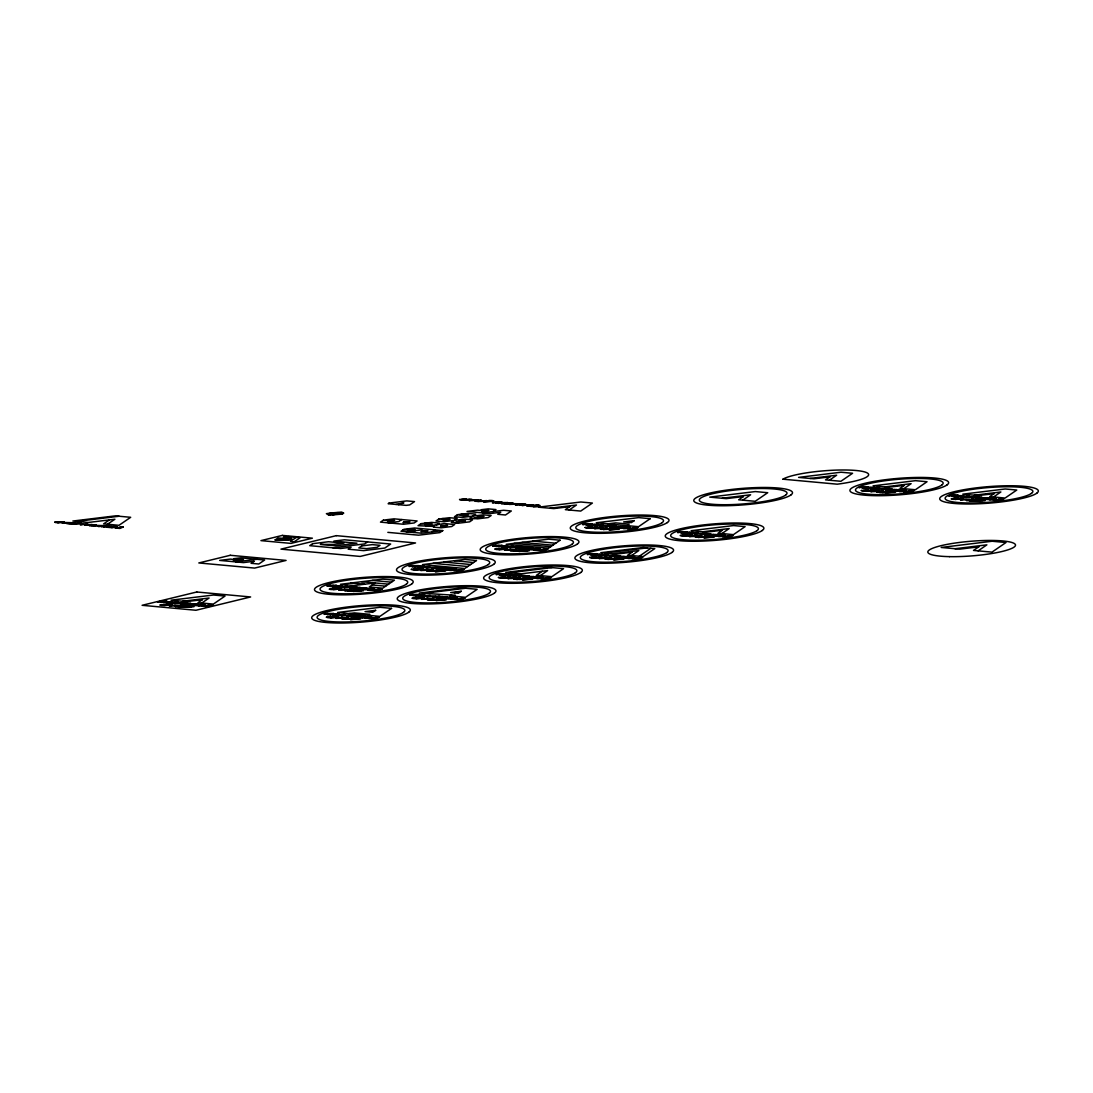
<?xml version="1.0" encoding="UTF-8"?>
<svg xmlns="http://www.w3.org/2000/svg" width="1093" height="1093" viewBox="0 0 1093 1093"><rect width="100%" height="100%" fill="white"/><g stroke="black" fill="none" stroke-linecap="round" stroke-linejoin="round"><path stroke-width="1.5" d="M109.437 519.885L103.603 523.889L119 525.309L130.668 517.303L115.271 515.882L72.835 521.047L88.219 522.468L114.902 519.243L107.456 524.244M288.128 540.01L275.122 539.942L278.046 537.934L283.811 538.466L280.436 539.3M278.975 540.297L284.276 539.655L291.968 540.352L290.519 541.363L294.359 541.718L300.192 537.715L288.648 536.649L283.347 537.291L291.039 538.002L289.577 538.999L293.43 539.355L296.353 537.36M201.809 603.022L209.105 598.021L182.572 601.259M395.844 504.419L403.891 502.889L398.412 504.665M383.411 520.131L380.487 522.126L403.563 524.257L414.179 522.96L417.089 520.965L394.013 518.833L383.411 520.131L391.103 520.828L387.564 521.265L390.133 521.498L394.641 520.405L386.936 519.694M367.576 541.909L364.652 543.918L332.832 547.798M401.705 519.544L398.795 521.539L388.179 522.837M436.353 525.105L439.277 523.096L431.585 522.386L420.969 523.684L418.059 525.678L434.413 526.43L433.443 527.099L441.135 527.81L451.751 526.512L454.661 524.517L444.4 523.574L425.751 526.389M413.837 532.482L414.807 531.813L411.269 532.25M422.24 528.711L420.286 530.05L406.145 531.772M438.894 518.997L435.97 521.006L443.662 521.716L464.88 519.12L472.572 519.831L469.662 521.839L459.046 523.123L451.354 522.427L457.188 518.424L449.496 517.713L438.894 518.997L446.586 519.708L443.048 520.145L445.616 520.377L450.125 519.284L442.433 518.574M432.145 531.895L435.055 529.9M457.434 514.694L454.51 516.702L462.202 517.413L483.434 514.83L491.126 515.527L488.202 517.535L477.6 518.833L469.908 518.123L475.742 514.12L468.036 513.409L457.434 514.694L464.156 516.074L468.665 514.981L460.973 514.27M442.747 530.611L421.529 533.193L401.022 531.294L403.932 529.299L414.548 528.001L442.747 530.611L439.837 532.605L418.619 535.187L387.837 532.359M493.025 511.565L495.935 509.57L488.243 508.86L481.18 509.721L488.872 510.431L484.363 511.524L481.794 511.292L485.333 510.855L477.641 510.158L467.025 511.442L490.101 513.573L500.717 512.275L497.793 514.284L505.485 514.994L511.319 510.991L503.627 510.281L482.409 512.863M368.341 615.318L369.803 614.321L354.419 612.9L349.118 613.542M569.18 510.007L576.476 505.007L549.957 508.231M451.573 594.906L450.111 595.904L465.495 597.324L477.163 589.318L461.779 587.897L419.343 593.062L455.412 595.261L453.964 596.259M454.483 592.898L455.945 591.9M542.333 571.243L536.499 575.246L551.883 576.667L563.551 568.661L548.167 567.24L505.731 572.404L521.115 573.825L547.634 570.601L540.338 575.601M626.999 525.624L629.185 524.121L615.728 522.878L607.763 523.848M631.563 555.545L638.859 550.544L612.326 553.768M639.255 556.255L650.922 548.249M742.789 500.17L750.618 494.787L722.131 498.258M721.913 533.562L729.195 528.561L702.676 531.785M829.355 480.223L836.651 475.223L810.132 478.447M903.843 488.68L911.125 483.68L884.606 486.918M993.564 496.987L1000.86 491.987L974.328 495.211M978.126 550.858L986.883 544.847L955.05 548.727M329.061 513.587L331.37 513M343.557 513.163L332.573 514.68M332.422 512.863L341.603 512.084L343.612 513.068M339.759 513.546L340.907 513.232L332.573 514.625M76.688 521.402L119.123 516.238M275.122 539.942L291.039 538.002M402.962 529.968L411.624 530.009L408.085 530.433L410.654 530.679L415.162 529.572L407.47 528.862M235.719 561.884L256.937 559.302M604.634 553.058L647.083 547.894M509.57 572.759L552.006 567.595M423.182 593.417L465.632 588.253M876.176 487.888C879.045 489.022 873.225 489.172 870.424 488.68L879.592 487.861L876.846 487.56M885.084 491.686C887.94 492.779 882.188 493.039 879.332 492.465L888.5 491.659L885.754 491.358M965.898 496.195C968.767 497.329 962.947 497.479 960.146 496.973L969.313 496.167L966.567 495.867M974.806 499.993C977.702 501.086 971.786 501.318 969.054 500.772L978.221 499.966L975.475 499.665M341.221 513.874L342.696 514.052L328.925 515.199M892.23 490.265L893.664 490.074L890.276 489.76L896.766 489.609L888.431 490.238L891.574 490.265M334.103 589.209L331.07 589.072L336.562 588.403L333.297 588.048L332.012 588.362L334.704 588.512L329.239 589.182L330.523 589.469A6.23 1.038 -4.6 0 0 332.778 589.537L341.672 588.949L333.338 589.578M164.688 605.112L161.655 604.976L167.161 604.306L159.81 605.003L161.108 605.372A6.23 1.038 -4.6 0 0 163.363 605.44L172.27 604.853L163.936 605.481M341.166 513.71L339.841 513.614M954.804 498.148L953.861 498.176L958.301 498.299L952.795 498.873L955.828 499.023L954.503 499.337A6.23 1.038 -4.6 0 1 952.249 499.269C947.713 498.244 959.012 498.572 955.391 498.162M683.767 534.778L682.701 534.805L687.251 534.832L681.745 535.515L684.792 535.652M684.355 534.791C687.962 535.187 676.676 534.887 681.212 535.898A6.23 1.038 -4.6 0 0 683.453 535.966L692.361 535.379L684.027 536.021M330.523 514.489L338.243 512.672L332.518 512.945M331.357 512.945L326.397 513.669L328.829 515.158M424.508 523.246L432.2 523.957L427.691 525.064L425.136 524.818L428.661 524.394L420.969 523.684M532.674 541.09L555.75 543.221M522.071 542.388L552.839 545.229M514.106 543.358L550.653 546.719M454.292 560.736L473.529 562.512M443.69 562.034L470.618 564.507M433.074 563.319L467.695 566.516M525.569 575.615L518.601 575.014L513.041 576.148L522.55 575.833L518.984 576.694L520.528 576.844L529.49 575.97L522.905 577.063L526.279 576.243L524.681 576.025M372.276 580.41L391.513 582.186M361.674 581.708L388.589 584.181M351.058 582.993L364.529 584.236M372.221 584.946L385.679 586.19M416.843 598.349L413.851 598.254L419.316 597.625L416.023 597.188L414.753 597.502L417.444 597.639L411.952 598.226L413.263 598.595A6.23 1.038 -4.6 0 0 415.504 598.663L424.412 598.076L416.078 598.718M329.034 513.669L330.455 514.475M116.131 527.099L111.568 527.605L117.375 526.894A4.099 0.683 -4.6 0 0 115.967 526.758L114.041 527.004L116.131 527.099M203.612 604.989C191.015 606.191 203.517 606.711 205.211 604.716A5.274 0.874 -4.6 0 0 203.394 604.538L200.921 604.866L203.612 604.989M370.144 617.272C357.766 618.392 369.967 619.048 371.757 617.012A5.274 0.874 -4.6 0 0 369.94 616.821L367.453 617.149L370.144 617.272M373.027 589.072C360.43 590.288 372.932 590.807 374.626 588.813A5.274 0.874 -4.6 0 0 372.809 588.635L370.336 588.963L373.027 589.072M455.043 569.412C442.515 570.628 454.989 571.133 456.642 569.139A5.274 0.874 -4.6 0 0 454.825 568.961L452.352 569.289L455.043 569.412M455.767 598.213C443.348 599.429 455.59 599.961 457.366 597.953A5.274 0.874 -4.6 0 0 455.549 597.762L453.062 598.09L455.767 598.213M538.535 505.813C526.006 507.029 538.48 507.548 540.133 505.553A5.274 0.874 -4.6 0 0 538.316 505.362L535.83 505.69L538.535 505.813M538.726 549.123C526.334 550.23 538.548 550.886 540.325 548.85A5.274 0.874 -4.6 0 0 538.507 548.672L536.035 549L538.726 549.123M542.142 577.555C529.736 578.771 541.978 579.304 543.74 577.295A5.274 0.874 -4.6 0 0 541.937 577.104L539.45 577.432L542.142 577.555M628.803 527.577C616.22 528.78 628.707 529.299 630.401 527.318A5.274 0.874 -4.6 0 0 628.584 527.127L626.111 527.454L628.803 527.577M633.366 557.498C620.988 558.619 633.175 559.274 634.965 557.239A5.274 0.874 -4.6 0 0 633.148 557.047L630.675 557.375L633.366 557.498M723.716 535.515C711.297 536.731 723.539 537.264 725.315 535.256A5.274 0.874 -4.6 0 0 723.498 535.064L721.011 535.392L723.716 535.515M904.949 490.579C892.148 491.932 905.018 492.246 906.548 490.32A5.274 0.874 -4.6 0 0 904.731 490.129L902.258 490.456L904.949 490.579M994.671 498.886C982.074 500.088 994.575 500.608 996.269 498.613A5.274 0.874 -4.6 0 0 994.452 498.435L991.979 498.763L994.671 498.886M74.037 523.52L68.736 523.725L75.868 523.096L72.521 523.205L74.037 523.52M94.585 525.419L89.284 525.624L96.403 524.995L93.069 525.105L94.585 525.419M175.905 602.817L169.087 603.076L178.255 602.27L173.924 602.421L175.905 602.817M184.744 606.601L177.927 606.875L187.081 606.055L182.791 606.191L184.744 606.601M345.32 586.914L338.502 587.173L347.656 586.367L343.339 586.504L345.32 586.914M342.437 615.099L335.619 615.373L344.787 614.567L340.497 614.703L342.437 615.099M354.146 590.698L347.328 590.958L356.496 590.152L352.206 590.288L354.146 590.698M351.277 618.898L344.459 619.157L353.626 618.351L349.323 618.488L351.277 618.898M427.336 567.24L420.518 567.499L429.686 566.693L425.382 566.83L427.336 567.24M436.162 571.024L429.344 571.297L438.512 570.478L434.194 570.628L436.162 571.024M428.06 596.04L421.242 596.313L430.396 595.494L426.106 595.644L428.06 596.04M436.886 599.838L430.068 600.098L439.236 599.292L434.946 599.429L436.886 599.838M484.404 501.209L477.586 501.482L486.754 500.662L482.45 500.799L484.404 501.209M510.814 503.641L503.996 503.914L513.163 503.094L508.873 503.231L510.814 503.641M511.018 546.951L504.201 547.21L513.368 546.404L509.065 546.541L511.018 546.951M519.858 550.735L513.041 551.009L522.194 550.189L517.877 550.339L519.858 550.735M514.434 575.383L507.617 575.656L516.784 574.836L512.494 574.973L514.434 575.383M523.274 579.167L516.456 579.44L525.624 578.634L521.293 578.771L523.274 579.167M601.095 525.405L594.278 525.678L603.445 524.859L599.142 524.995L601.095 525.405M609.921 529.19L603.104 529.463L612.271 528.643L607.981 528.793L609.921 529.19M605.659 555.326L598.841 555.599L608.009 554.779L603.705 554.93L605.659 555.326M614.498 559.124L607.681 559.384L616.835 558.578L612.545 558.714L614.498 559.124M695.995 533.343L689.177 533.616L698.345 532.797L694.055 532.947L695.995 533.343M704.835 537.141L698.017 537.401L707.185 536.595L702.881 536.731L704.835 537.141M110.953 526.307L106.936 527.25L110.803 527.605L116.227 526.279L110.953 526.307M196.959 603.951L191.781 605.167L197.164 604.935L195.21 605.481L196.754 605.631L203.735 603.923L198.284 604.743L198.776 604.128L196.959 603.951M366.36 588.048L361.196 589.264L366.579 589.031L364.625 589.578L366.169 589.728L373.15 588.02L367.685 588.84L368.191 588.225L366.36 588.048M363.491 616.247L358.326 617.463L363.696 617.217L361.742 617.777L363.286 617.928L370.281 616.22L364.816 617.026L365.322 616.411L363.491 616.247M448.39 568.374L443.211 569.59L448.595 569.357L446.641 569.918L448.185 570.054L455.166 568.346L449.701 569.166L450.207 568.551L448.39 568.374M449.1 597.188L443.936 598.404L449.319 598.158L447.351 598.718L448.909 598.855L455.89 597.161L450.425 597.967L450.931 597.352L449.1 597.188M531.867 504.788L526.703 506.004L532.072 505.758L530.119 506.319L531.676 506.455L538.658 504.761L533.193 505.567L533.698 504.952L531.867 504.788M532.072 548.085L526.894 549.301L532.277 549.069L530.324 549.629L531.867 549.765L538.849 548.058L533.398 548.877L533.89 548.262L532.072 548.085M535.488 576.53L530.324 577.746L535.693 577.5L533.739 578.06L535.283 578.197L542.278 576.503L536.813 577.309L537.319 576.694L535.488 576.53M622.149 526.553L616.971 527.769L622.354 527.523L620.4 528.083L621.944 528.22L628.926 526.525L623.461 527.332L623.966 526.717L622.149 526.553M626.713 556.474L621.534 557.69L626.917 557.444L624.964 558.004L626.508 558.14L633.489 556.446L628.038 557.252L628.53 556.638L626.713 556.474M717.049 534.491L711.885 535.707L717.268 535.461L715.3 536.021L716.858 536.171L723.839 534.463L718.374 535.269L718.88 534.655L717.049 534.491M898.296 489.555L893.118 490.771L898.501 490.525L896.547 491.085L898.091 491.222L905.072 489.527L899.607 490.333L900.113 489.719L898.296 489.555M988.017 497.848L982.839 499.064L988.222 498.832L986.269 499.392L987.812 499.528L994.794 497.821L989.343 498.64L989.834 498.025L988.017 497.848M81.388 523.356L73.258 524.039L79.68 523.424L76.715 523.246L77.822 522.946A5.301 0.888 -4.6 0 1 80.158 523L81.388 523.356M64.337 522.153L57.861 522.645L64.337 522.153M109.765 526.348L103.288 526.84L109.765 526.348M191.985 606.478L183.733 607.271L193.775 606.724A4.317 0.724 -4.6 0 0 194.089 606.246L192.614 605.932A6.818 1.134 -4.6 0 0 189.608 605.864L188.037 606.232L191.985 606.478M195.428 604.005L187.094 604.648L195.428 604.005M338.803 617.135L330.469 617.777L338.803 617.135M361.4 590.575L353.148 591.368L363.19 590.821A4.317 0.724 -4.6 0 0 363.504 590.343L362.015 590.029A6.818 1.134 -4.6 0 0 359.01 589.947L357.452 590.329L361.4 590.575M364.83 588.102L356.496 588.744L364.83 588.102M358.518 618.775L350.279 619.567L360.307 619.021A4.317 0.724 -4.6 0 0 360.635 618.542L359.146 618.228A6.818 1.134 -4.6 0 0 356.14 618.146L354.569 618.529L358.518 618.775M361.961 616.302L353.626 616.93L361.961 616.302M471.93 499.46L463.596 500.088L471.93 499.46M423.701 569.275L415.367 569.904L423.701 569.275M491.645 501.086L483.407 501.878L493.435 501.332A4.317 0.724 -4.6 0 0 493.763 500.854L492.274 500.539A6.818 1.134 -4.6 0 0 489.268 500.457L487.697 500.84L491.645 501.086M443.416 570.901L435.164 571.694L445.206 571.147A4.317 0.724 -4.6 0 0 445.52 570.669L444.031 570.355A6.818 1.134 -4.6 0 0 441.026 570.286L439.468 570.655L443.416 570.901M446.859 568.428L438.525 569.07L446.859 568.428M444.141 599.715L435.888 600.508L445.917 599.961A4.317 0.724 -4.6 0 0 446.245 599.483L444.755 599.169A6.818 1.134 -4.6 0 0 441.75 599.087L440.178 599.47L444.141 599.715M447.57 597.243L439.236 597.871L447.57 597.243M530.337 504.843L522.003 505.472L530.337 504.843M507.384 548.987L499.05 549.615L507.384 548.987M527.099 550.612L518.847 551.405L528.889 550.858A4.317 0.724 -4.6 0 0 529.203 550.38L527.728 550.066A6.818 1.134 -4.6 0 0 524.708 549.998L523.151 550.366L527.099 550.612M530.542 548.139L522.208 548.782L530.542 548.139M510.8 577.418L502.466 578.06L510.8 577.418M530.515 579.044L522.276 579.85L532.305 579.304A4.317 0.724 -4.6 0 0 532.633 578.825L531.143 578.511A6.818 1.134 -4.6 0 0 528.138 578.429L526.566 578.812L530.515 579.044M533.958 576.585L525.624 577.213L533.958 576.585M597.461 527.441L589.113 528.083L597.461 527.441M617.176 529.067L608.924 529.873L618.966 529.326A4.317 0.724 -4.6 0 0 619.28 528.848L617.791 528.52A6.818 1.134 -4.6 0 0 614.785 528.452L613.228 528.834L617.176 529.067M620.619 526.607L612.285 527.236L620.619 526.607M602.024 557.362L593.69 558.004L602.024 557.362M621.739 559.001L613.487 559.794L623.529 559.247A4.317 0.724 -4.6 0 0 623.843 558.769L622.368 558.455A6.818 1.134 -4.6 0 0 619.362 558.373L617.791 558.755L621.739 559.001M625.182 556.528L616.848 557.157L625.182 556.528M712.076 537.018L703.837 537.811L713.866 537.264A4.317 0.724 -4.6 0 0 714.194 536.786L712.704 536.472A6.818 1.134 -4.6 0 0 709.699 536.39L708.127 536.772L712.076 537.018M715.519 534.545L707.185 535.174L715.519 534.545M873.676 490.456L865.342 491.085L873.676 490.456M893.391 492.082L885.152 492.875L895.181 492.328A4.317 0.724 -4.6 0 0 895.509 491.85L894.019 491.536A6.818 1.134 -4.6 0 0 891.014 491.454L889.442 491.836L893.391 492.082M963.398 498.75L955.063 499.392L963.398 498.75M983.126 500.389L974.874 501.181L984.902 500.635A4.317 0.724 -4.6 0 0 985.23 500.157L983.741 499.843A6.818 1.134 -4.6 0 0 980.735 499.761L979.178 500.143L983.126 500.389M986.487 497.902L978.153 498.545L986.487 497.902M54.732 522.208L55.661 522.563A4.85 0.806 -4.6 0 0 57.41 522.618L58.448 522.358L56.085 522.249L60.361 521.73L54.732 522.208M326.438 617.203L327.654 617.654A6.23 1.038 -4.6 0 0 329.895 617.723L331.22 617.408L328.187 617.272L333.693 616.589L326.438 617.203M459.579 499.515L460.781 499.979A6.23 1.038 -4.6 0 0 463.022 500.048L464.361 499.72L461.328 499.583L466.82 498.914L459.579 499.515M411.337 569.33L412.539 569.795A6.23 1.038 -4.6 0 0 414.793 569.863L416.119 569.535L413.14 569.453L418.578 568.729L411.337 569.33M495.02 549.041L496.222 549.506A6.23 1.038 -4.6 0 0 498.476 549.574L499.802 549.246L496.769 549.11L502.261 548.44L495.02 549.041M498.435 577.473L499.651 577.937A6.23 1.038 -4.6 0 0 501.892 578.006L503.217 577.691L500.239 577.596L505.704 576.954L498.435 577.473M585.097 527.495L586.299 527.96A6.23 1.038 -4.6 0 0 588.553 528.028L589.878 527.7L586.845 527.564L592.338 526.894L585.097 527.495M589.66 557.416L590.862 557.881A6.23 1.038 -4.6 0 0 593.116 557.949L594.442 557.635L591.409 557.485L596.915 556.815L589.66 557.416M861.325 490.511L862.527 490.962A6.23 1.038 -4.6 0 0 864.768 491.044L866.107 490.716L863.115 490.62L868.58 489.992L861.325 490.511M63.039 522.181L61.222 522.208L63.039 522.181M108.467 526.361L106.649 526.389L108.467 526.361M170.59 604.88L168.254 604.907L170.59 604.88M193.748 604.033L191.412 604.074L193.748 604.033M340.005 588.977L337.669 589.004L340.005 588.977M470.25 499.487L467.927 499.515L470.25 499.487M363.163 588.13L360.827 588.171L363.163 588.13M337.122 617.176L334.786 617.203L337.122 617.176M360.28 616.329L357.944 616.37L360.28 616.329M422.021 569.303L419.685 569.344L422.021 569.303M445.179 568.469L442.843 568.497L445.179 568.469M528.657 504.87L526.32 504.898L528.657 504.87M422.731 598.103L420.409 598.144L422.731 598.103M505.704 549.014L503.367 549.055L505.704 549.014M445.903 597.27L443.567 597.297L445.903 597.27M528.862 548.18L526.525 548.208L528.862 548.18M509.119 577.446L506.783 577.487L509.119 577.446M595.781 527.468L593.444 527.509L595.781 527.468M532.277 576.612L529.941 576.639L532.277 576.612M618.939 526.635L616.602 526.662L618.939 526.635M600.344 557.389L598.008 557.43L600.344 557.389M623.502 556.556L621.166 556.597L623.502 556.556M690.68 535.42L688.358 535.447L690.68 535.42M713.838 534.573L711.516 534.614L713.838 534.573M871.995 490.484L869.673 490.511L871.995 490.484M895.085 489.637L892.749 489.664L895.085 489.637M961.731 498.777L959.394 498.818L961.731 498.777M984.807 497.93L982.47 497.971L984.807 497.93M254.013 561.31L251.103 563.305L258.795 564.015L264.629 560.012L240.856 557.826L233.779 558.687L243.507 559.575L236.43 560.436L233.246 560.149L236.785 559.712L230.254 559.11L219.638 560.408L243.411 562.594L254.013 561.31M202.342 599.674L197.97 602.667L213.354 604.087L225.021 596.081L213.477 595.016L171.041 600.194L186.425 601.615L202.342 599.674M312.666 543.672L309.743 545.667L340.524 548.508L351.126 547.21L348.216 549.205L363.6 550.626L384.818 548.044L390.652 544.041L344.486 539.792L333.884 541.076L356.96 543.207L335.742 545.79L320.358 544.369L333.351 544.437L343.967 543.139L328.583 541.732L312.666 543.672M389.135 503.053L388.152 503.709L406.104 505.362L409.643 504.939L414.507 501.605L406.815 500.895L389.135 503.053M361.742 545.913L358.818 547.921L366.51 548.631L377.126 547.333L380.036 545.339L372.344 544.628L361.742 545.913M403.918 522.017L402.948 522.686L410.025 521.826L403.918 522.017M421.884 530.952L420.914 531.622L427.978 530.761L421.884 530.952M441.49 525.569L440.52 526.239L447.584 525.378L441.49 525.569M456.177 522.112L455.207 522.768L458.746 522.345L456.177 522.112M459.402 520.896L458.432 521.552L465.509 520.692L459.402 520.896M375.131 582.938L369.297 586.941L382.755 588.184L394.423 580.178L382.892 579.112L340.456 584.29L353.913 585.534L375.131 582.938M474.717 517.809L473.747 518.478L477.286 518.041L474.717 517.809M477.942 516.593L476.972 517.262L484.049 516.402L477.942 516.593M375.637 610.318L372.727 612.312L365.035 611.602L375.637 610.318M391.554 608.377L379.886 616.384L337.573 612.476L380.009 607.312L391.554 608.377M476.452 560.504L464.785 568.51L422.472 564.616L464.908 559.438L476.452 560.504M569.713 506.646L565.341 509.652L580.725 511.073L592.392 503.067L580.848 502.001L538.412 507.179L553.796 508.587L569.713 506.646M461.246 591.258L458.336 593.253L450.644 592.543L461.246 591.258M560.135 540.215L548.467 548.221L506.155 544.328L548.59 539.15L560.135 540.215M634.295 520.61L631.371 522.618L623.679 521.908L634.295 520.61M650.212 518.683L638.544 526.689L596.231 522.782L638.667 517.617L650.212 518.683M632.096 552.184L627.724 555.189L643.108 556.61L654.775 548.604L643.231 547.538L600.795 552.703L616.179 554.124L632.096 552.184M743.363 496.564L738.663 499.788L755.181 501.304L767.723 492.711L755.318 491.563L709.74 497.124L726.258 498.64L743.363 496.564M722.432 530.201L718.06 533.206L733.444 534.627L745.112 526.621L733.581 525.555L691.131 530.72L706.515 532.141L722.432 530.201M829.888 476.862L825.516 479.868L840.9 481.289L852.567 473.283L841.023 472.217L798.587 477.395L813.971 478.802L829.888 476.862M904.362 485.333L899.99 488.325L915.374 489.746L927.042 481.74L915.51 480.674L873.061 485.852L888.459 487.273L904.362 485.333M994.097 493.626L989.711 496.632L1005.095 498.053L1016.763 490.047L1005.232 488.981L962.796 494.159L978.18 495.566L994.097 493.626M978.768 546.828L973.508 550.435L991.979 552.129L1005.984 542.524L992.13 541.24L941.196 547.456L959.668 549.151L978.768 546.828M406.323 584.209L405.735 584.605A43.993 7.337 -4.6 0 1 332.627 593.294A43.993 7.337 -4.6 0 1 351.454 579.604L353.531 579.345A43.993 7.337 -4.6 0 1 406.323 584.209M411.624 584.017L410.968 584.468A49.486 8.252 -4.6 0 1 328.72 594.25A49.486 8.252 -4.6 0 1 349.897 578.839L352.247 578.552A49.486 8.252 -4.6 0 1 411.624 584.017M403.44 612.408L402.852 612.79A43.993 7.337 -4.6 0 1 329.758 621.493A43.993 7.337 -4.6 0 1 348.585 607.79L350.662 607.544A43.993 7.337 -4.6 0 1 403.44 612.408M408.755 612.217L408.085 612.667A49.486 8.252 -4.6 0 1 325.851 622.436A49.486 8.252 -4.6 0 1 347.027 607.039L349.364 606.752A49.486 8.252 -4.6 0 1 408.755 612.217M488.339 564.534L487.751 564.931A43.993 7.337 -4.6 0 1 414.643 573.62A43.993 7.337 -4.6 0 1 433.47 559.93L435.547 559.671A43.993 7.337 -4.6 0 1 488.339 564.534M493.653 564.357L492.984 564.794A49.486 8.252 -4.6 0 1 410.736 574.576A49.486 8.252 -4.6 0 1 431.913 559.165L434.263 558.878A49.486 8.252 -4.6 0 1 493.653 564.357M489.063 593.349L488.475 593.731A43.993 7.337 -4.6 0 1 415.367 602.434A43.993 7.337 -4.6 0 1 434.194 588.731L436.271 588.471A43.993 7.337 -4.6 0 1 489.063 593.349M494.364 593.157L493.708 593.595A49.486 8.252 -4.6 0 1 411.46 603.377A49.486 8.252 -4.6 0 1 432.637 587.966L434.973 587.679A49.486 8.252 -4.6 0 1 494.364 593.157M572.022 544.246L571.434 544.642A43.993 7.337 -4.6 0 1 498.326 553.331A43.993 7.337 -4.6 0 1 517.153 539.641L519.23 539.382A43.993 7.337 -4.6 0 1 572.022 544.246M577.336 544.068L576.667 544.505A49.486 8.252 -4.6 0 1 494.419 554.288A49.486 8.252 -4.6 0 1 515.609 538.876L517.945 538.589A49.486 8.252 -4.6 0 1 577.336 544.068M575.437 572.677L574.85 573.074A43.993 7.337 -4.6 0 1 501.755 581.763A43.993 7.337 -4.6 0 1 520.582 568.073L522.659 567.813A43.993 7.337 -4.6 0 1 575.437 572.677M580.752 572.5L580.082 572.937A49.486 8.252 -4.6 0 1 497.848 582.719A49.486 8.252 -4.6 0 1 519.025 567.308L521.361 567.021A49.486 8.252 -4.6 0 1 580.752 572.5M662.098 522.7L661.511 523.096A43.993 7.337 -4.6 0 1 588.403 531.785A43.993 7.337 -4.6 0 1 607.23 518.096L609.307 517.836A43.993 7.337 -4.6 0 1 662.098 522.7M667.413 522.522L666.744 522.96A49.486 8.252 -4.6 0 1 584.495 532.742A49.486 8.252 -4.6 0 1 605.672 517.331L608.022 517.044A49.486 8.252 -4.6 0 1 667.413 522.522M666.662 552.634L666.074 553.017A43.993 7.337 -4.6 0 1 592.966 561.72A43.993 7.337 -4.6 0 1 611.793 548.017L613.87 547.757A43.993 7.337 -4.6 0 1 666.662 552.634M671.976 552.443L671.307 552.88A49.486 8.252 -4.6 0 1 589.059 562.663A49.486 8.252 -4.6 0 1 610.249 547.265L612.586 546.965A49.486 8.252 -4.6 0 1 671.976 552.443M782.957 479.185L837.224 484.185A43.993 7.337 -4.6 0 0 856.051 470.496A43.993 7.337 -4.6 0 0 782.957 479.185M785.594 495.129L785.006 495.525A43.993 7.337 -4.6 0 1 711.898 504.215A43.993 7.337 -4.6 0 1 730.725 490.525L732.816 490.265A43.993 7.337 -4.6 0 1 785.594 495.129M790.908 494.951L790.239 495.389A49.486 8.252 -4.6 0 1 708.004 505.171A49.486 8.252 -4.6 0 1 729.181 489.76L731.518 489.473A49.486 8.252 -4.6 0 1 790.908 494.951M757.012 530.651L756.411 531.034A43.993 7.337 -4.6 0 1 683.316 539.737A43.993 7.337 -4.6 0 1 702.143 526.034L704.22 525.788A43.993 7.337 -4.6 0 1 757.012 530.651M762.313 530.46L761.657 530.911A49.486 8.252 -4.6 0 1 679.409 540.68A49.486 8.252 -4.6 0 1 700.586 525.282L702.922 524.995A49.486 8.252 -4.6 0 1 762.313 530.46M941.742 485.087L941.155 485.483A43.993 7.337 -4.6 0 1 868.061 494.173A43.993 7.337 -4.6 0 1 886.888 480.483L888.964 480.223A43.993 7.337 -4.6 0 1 941.742 485.087M947.057 484.896L946.388 485.347A49.486 8.252 -4.6 0 1 864.153 495.129A49.486 8.252 -4.6 0 1 885.33 479.718L887.666 479.431A49.486 8.252 -4.6 0 1 947.057 484.896M1031.478 493.394L1030.877 493.776A43.993 7.337 -4.6 0 1 957.782 502.479A43.993 7.337 -4.6 0 1 976.609 488.776L978.686 488.53A43.993 7.337 -4.6 0 1 1031.478 493.394M1036.779 493.203L1036.123 493.653A49.486 8.252 -4.6 0 1 953.875 503.422A49.486 8.252 -4.6 0 1 975.052 488.024L977.388 487.738A49.486 8.252 -4.6 0 1 1036.779 493.203M72.575 523.574L70.963 523.588L72.575 523.574M93.124 525.46L91.593 525.555L93.124 525.46M174.019 602.871L171.943 602.899L174.019 602.871M182.859 606.67L180.769 606.683L182.859 606.67M482.519 501.277L480.442 501.291L482.519 501.277M343.434 586.968L341.358 586.996L343.434 586.968M352.26 590.753L350.184 590.78L352.26 590.753M508.928 503.709L506.851 503.736L508.928 503.709M340.551 615.168L338.475 615.195L340.551 615.168M425.45 567.294L423.374 567.322L425.45 567.294M349.391 618.952L347.314 618.98L349.391 618.952M434.276 571.092L432.2 571.12L434.276 571.092M509.133 547.006L507.056 547.033L509.133 547.006M426.174 596.109L424.084 596.136L426.174 596.109M517.973 550.804L515.882 550.831L517.973 550.804M435 599.893L432.924 599.92L435 599.893M512.549 575.451L510.472 575.478L512.549 575.451M599.21 525.473L597.133 525.501L599.21 525.473M608.036 529.258L605.959 529.285L608.036 529.258M521.388 579.235L519.435 579.358L521.388 579.235M603.773 555.394L601.696 555.422L603.773 555.394M612.613 559.179L610.522 559.206L612.613 559.179M694.11 533.411L692.033 533.439L694.11 533.411M702.949 537.196L700.873 537.223L702.949 537.196M875.356 488.475L873.28 488.503L875.356 488.475M884.264 492.26L882.311 492.396L884.264 492.26M965.078 496.769L963.001 496.796L965.078 496.769M973.986 500.567L971.909 500.594L973.986 500.567M123.29 527.004L119.82 528.438L114.956 527.987L123.29 527.004M212.807 604.866L208.353 606.697L202.096 606.123L212.807 604.866M382.222 588.963L377.754 590.794L371.511 590.22L382.222 588.963M464.238 569.289L459.77 571.12L453.527 570.546L464.238 569.289M379.339 617.162L374.885 618.993L368.628 618.419L379.339 617.162M547.921 549L543.467 550.831L537.209 550.257L547.921 549M464.962 598.09L460.495 599.934L454.251 599.347L464.962 598.09M637.998 527.454L633.53 529.285L627.286 528.711L637.998 527.454M551.337 577.432L546.883 579.263L540.625 578.689L551.337 577.432M642.561 557.375L638.107 559.22L631.85 558.632L642.561 557.375M732.897 535.406L728.444 537.237L722.2 536.663L732.897 535.406M914.144 490.456L909.677 492.287L903.433 491.713L914.144 490.456M1003.866 498.763L999.412 500.594L993.154 500.02L1003.866 498.763M121.118 527.304L118.891 527.673L121.118 527.304M210.02 605.249L207.151 605.727L210.02 605.249M379.435 589.346L376.566 589.824L379.435 589.346M461.451 569.672L458.582 570.15L461.451 569.672M545.134 549.383L542.265 549.861L545.134 549.383M376.566 617.545L373.683 618.01L376.566 617.545M635.211 527.837L632.341 528.315L635.211 527.837M462.175 598.472L459.292 598.95L462.175 598.472M548.563 577.814L545.68 578.293L548.563 577.814M639.774 557.758L636.905 558.236L639.774 557.758M730.124 535.789L727.241 536.253L730.124 535.789M911.357 490.839L908.488 491.317L911.357 490.839M1001.079 499.146L998.21 499.624L1001.079 499.146M64.569 522.481L62.028 523.11L69.419 522.864L66.646 523.533L67.848 523.643L71.769 522.686L64.569 522.481M82.822 524.175L80.267 524.79L87.809 524.175L82.822 524.175M87.331 524.585L84.776 525.2L92.304 524.585L87.331 524.585M96.047 525.391L93.492 526.006L100.898 525.76L98.124 526.43L99.326 526.553L103.248 525.596L96.047 525.391M103.698 525.637L101.171 526.717L106.294 525.87L103.698 525.637M282.377 535.406L260.954 540.625L290.957 543.399L312.379 538.18L282.377 535.406M230.281 555.285L198.817 562.95L254.614 568.087L286.079 560.422L230.281 555.285M472.231 499.884L468.952 500.676L478.474 500.362L474.895 501.222L476.439 501.373L481.48 500.143L472.231 499.884M336.316 535.652L280.956 549.137L360.184 556.433L415.559 542.961L336.316 535.652M495.689 502.042L492.41 502.835L499.091 502.261L495.512 503.122L497.055 503.272L502.097 502.042L495.689 502.042M501.482 502.575L498.203 503.381L504.884 502.794L501.304 503.668L502.862 503.805L507.89 502.575L501.482 502.575M512.699 503.613L509.42 504.406L518.943 504.092L515.363 504.952L516.907 505.103L521.948 503.873L512.699 503.613M522.55 503.928L519.284 505.321L525.883 504.228L522.55 503.928M196.781 591.996L142.104 605.303L195.961 610.263L250.625 596.956L196.781 591.996M160.78 601.218L157.488 602.011L164.169 601.423L160.603 602.298L162.147 602.434L167.188 601.218L160.78 601.218M166.573 601.751L163.294 602.544L169.962 601.956L166.396 602.83L167.939 602.981L172.981 601.751L166.573 601.751M177.79 602.776L174.511 603.582L184.02 603.254L180.454 604.128L181.998 604.265L187.04 603.049L177.79 602.776M172.571 605.276L169.292 606.068L178.801 605.754L175.222 606.615L176.779 606.765L181.821 605.536L172.571 605.276M187.627 603.104L184.375 604.484L190.961 603.404L187.627 603.104M330.182 585.315L326.903 586.108L333.584 585.52L330.004 586.394L331.562 586.531L336.603 585.315L330.182 585.315M412.198 565.641L408.919 566.434L415.6 565.846L412.02 566.721L413.578 566.871L418.619 565.641L412.198 565.641M495.894 545.352L492.601 546.145L499.282 545.557L495.716 546.432L497.26 546.568L502.302 545.352L495.894 545.352M585.957 523.807L582.678 524.599L589.359 524.025L585.78 524.886L587.337 525.036L592.379 523.807L585.957 523.807M335.988 585.848L332.696 586.64L339.377 586.053L335.811 586.927L337.354 587.064L342.396 585.848L335.988 585.848M418.004 566.174L414.725 566.966L421.392 566.379L417.827 567.253L419.37 567.404L424.412 566.174L418.004 566.174M501.687 545.885L498.408 546.678L505.075 546.09L501.509 546.965L503.053 547.115L508.095 545.885L501.687 545.885M591.764 524.339L588.485 525.132L595.152 524.558L591.586 525.419L593.13 525.569L598.172 524.339L591.764 524.339M347.205 586.873L343.912 587.679L353.435 587.351L349.856 588.225L351.413 588.362L356.455 587.132L347.205 586.873M429.221 567.199L425.942 568.005L435.451 567.677L431.872 568.551L433.429 568.688L438.471 567.472L429.221 567.199M512.904 546.91L509.625 547.716L519.134 547.388L515.568 548.262L517.112 548.399L522.153 547.183L512.904 546.91M602.981 525.378L599.702 526.17L609.211 525.856L605.631 526.717L607.189 526.867L612.23 525.637L602.981 525.378M341.972 589.373L338.693 590.165L348.216 589.851L344.637 590.712L346.18 590.862L351.222 589.633L341.972 589.373M424.002 569.699L420.709 570.491L430.232 570.177L426.653 571.038L428.21 571.188L433.252 569.959L424.002 569.699M507.685 549.41L504.406 550.203L513.915 549.888L510.335 550.749L511.893 550.899L516.934 549.67L507.685 549.41M597.762 527.864L594.469 528.67L603.992 528.343L600.412 529.217L601.97 529.354L607.011 528.124L597.762 527.864M357.042 587.187L353.79 588.581L360.376 587.501L357.042 587.187M439.058 567.527L435.806 568.906L442.392 567.827L439.058 567.527M522.741 547.238L519.489 548.618L526.075 547.538L522.741 547.238M612.818 525.692L609.566 527.086L616.151 525.993L612.818 525.692M327.313 613.501L324.034 614.307L330.701 613.719L327.135 614.594L328.679 614.731L333.72 613.501L327.313 613.501M412.922 594.442L409.643 595.248L416.324 594.66L412.744 595.521L414.288 595.671L419.329 594.442L412.922 594.442M333.105 614.034L329.826 614.84L336.507 614.252L332.928 615.127L334.472 615.263L339.513 614.034L333.105 614.034M499.31 573.784L496.031 574.576L502.698 574.003L499.132 574.863L500.676 575.014L505.717 573.784L499.31 573.784M862.104 486.809L858.825 487.601L865.506 487.027L861.926 487.888L863.484 488.038L868.525 486.809L862.104 486.809M418.715 594.975L415.436 595.781L422.117 595.193L418.537 596.068L420.095 596.204L425.136 594.975L418.715 594.975M505.103 574.317L501.824 575.123L508.505 574.535L504.925 575.396L506.469 575.546L511.51 574.317L505.103 574.317M590.534 553.727L587.242 554.534L593.923 553.946L590.357 554.82L591.9 554.957L596.942 553.727L590.534 553.727M680.871 531.745L677.592 532.551L684.273 531.963L680.693 532.837L682.237 532.974L687.278 531.745L680.871 531.745M867.91 487.341L864.631 488.147L871.299 487.56L867.733 488.421L869.277 488.571L874.318 487.341L867.91 487.341M344.322 615.072L341.043 615.865L350.552 615.55L346.987 616.425L348.53 616.561L353.572 615.332L344.322 615.072M596.327 554.26L593.048 555.066L599.715 554.479L596.15 555.353L597.693 555.49L602.735 554.26L596.327 554.26M686.664 532.277L683.385 533.083L690.066 532.496L686.486 533.37L688.043 533.507L693.085 532.277L686.664 532.277M339.103 617.559L335.824 618.365L345.333 618.037L341.767 618.911L343.311 619.048L348.353 617.832L339.103 617.559M429.932 596.013L426.653 596.805L436.175 596.491L432.596 597.352L434.14 597.502L439.181 596.272L429.932 596.013M354.173 615.386L350.908 616.78L357.507 615.701L354.173 615.386M424.712 598.499L421.433 599.306L430.956 598.978L427.377 599.852L428.921 599.989L433.962 598.759L424.712 598.499M511.1 577.842L507.821 578.648L517.331 578.32L513.765 579.194L515.309 579.331L520.35 578.101L511.1 577.842M879.127 488.38L875.848 489.172L885.357 488.858L881.791 489.719L883.335 489.869L888.377 488.639L879.127 488.38M607.544 555.299L604.265 556.091L613.774 555.777L610.208 556.638L611.752 556.788L616.794 555.558L607.544 555.299M697.88 533.316L694.601 534.108L704.124 533.794L700.545 534.668L702.089 534.805L707.13 533.575L697.88 533.316M439.782 596.327L436.531 597.721L443.116 596.628L439.782 596.327M873.976 490.88L870.697 491.672L880.207 491.358L876.641 492.219L878.185 492.369L883.226 491.14L873.976 490.88M602.325 557.785L599.046 558.591L608.555 558.263L604.976 559.138L606.533 559.274L611.574 558.045L602.325 557.785M692.661 535.802L689.382 536.608L698.892 536.28L695.326 537.155L696.869 537.291L701.911 536.076L692.661 535.802M888.964 488.694L885.713 490.088L892.298 488.995L888.964 488.694M617.381 555.613L614.129 557.006L620.715 555.913L617.381 555.613M707.731 533.63L704.466 535.024L711.065 533.944L707.731 533.63M951.839 495.115L948.546 495.908L955.227 495.32L951.661 496.195L953.205 496.331L958.247 495.115L951.839 495.115M957.632 495.648L954.353 496.441L961.02 495.853L957.454 496.728L958.998 496.878L964.04 495.648L957.632 495.648M968.849 496.673L965.57 497.479L975.079 497.151L971.513 498.025L973.057 498.162L978.098 496.946L968.849 496.673M963.698 499.173L960.419 499.979L969.942 499.651L966.362 500.526L967.906 500.662L972.948 499.446L963.698 499.173M978.686 497.001L975.434 498.381L982.02 497.301L978.686 497.001M949.448 556.638A43.993 7.337 -4.6 0 0 1015.506 545.175A43.993 7.337 -4.6 0 0 950.022 543.849A43.993 7.337 -4.6 0 0 949.448 556.638"/></g></svg>
